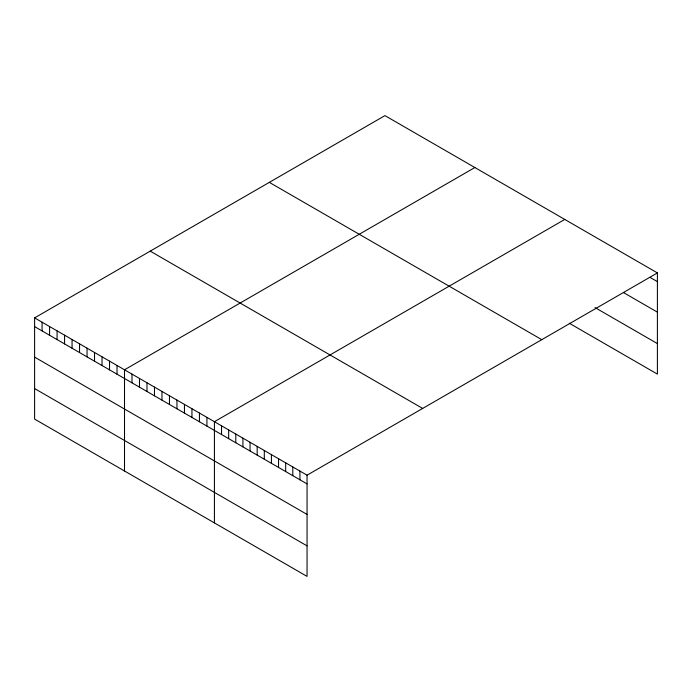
<?xml version="1.0" encoding="UTF-8"?>
<svg xmlns="http://www.w3.org/2000/svg" width="692" height="692" viewBox="0 0 692 692"><rect width="100%" height="100%" fill="white"/><g stroke="black" fill="none" stroke-linecap="round" stroke-linejoin="round"><path stroke-width="1.04" d="M657.4 272.916L384.951 115.616L34.6 317.887L34.6 419.084L307.049 576.384L307.049 475.188L657.4 272.916L657.4 374.113L569.222 323.199M474.859 167.525L124.508 369.796L124.508 470.993M564.767 219.433L214.416 421.705L214.416 522.901M650.272 277.509L657.4 281.627M623.553 292.604L657.4 312.144M595.051 307.594L657.4 343.595M269.335 182.368L541.784 339.668M150.216 251.135L422.665 408.436M34.6 317.887L307.049 475.188M34.6 326.598L307.049 483.898M34.6 357.124L307.049 514.416M34.6 388.567L307.049 545.867M299.921 471.07L299.921 479.79M292.803 466.962L292.803 475.672M285.675 462.844L285.675 471.555M278.547 458.735L278.547 467.446M271.42 454.618L271.42 463.329M264.301 450.501L264.301 459.22M257.173 446.392L257.173 455.102M250.046 442.274L250.046 450.985M242.918 438.166L242.918 446.876M235.79 434.048L235.79 442.759M228.671 429.931L228.671 438.65M221.544 425.822L221.544 434.533M206.925 417.38L206.925 426.09M199.434 413.055L199.434 421.765M191.944 408.73L191.944 417.44M184.444 404.405L184.444 413.115M176.953 400.08L176.953 408.79M169.462 395.755L169.462 404.465M161.971 391.43L161.971 400.14M154.48 387.096L154.48 395.815M146.989 382.771L146.989 391.49M139.49 378.446L139.49 387.165M131.999 374.121L131.999 382.832M117.017 365.471L117.017 374.182M109.526 361.146L109.526 369.857M102.035 356.821L102.035 365.532M94.536 352.496L94.536 361.207M87.045 348.171L87.045 356.882M79.554 343.846L79.554 352.557M72.063 339.521L72.063 348.232M64.572 335.188L64.572 343.907M57.081 330.863L57.081 339.582M49.582 326.538L49.582 335.257M42.091 322.212L42.091 330.923"/></g></svg>
